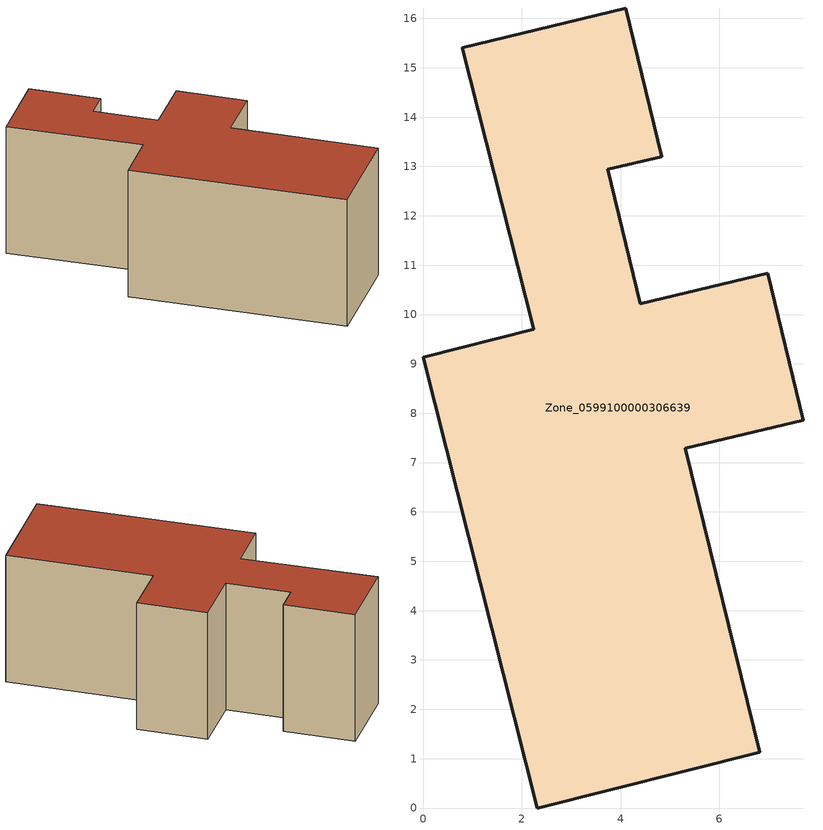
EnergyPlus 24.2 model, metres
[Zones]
Zone_0599100000306639
 floor ground (C_G): 0.79,15.4 4.1,16.21 4.83,13.2 3.74,12.94 4.4,10.22 6.98,10.84 7.7,7.86 5.31,7.29 6.82,1.12 2.31,0 0,9.13 2.24,9.7 z0
 wall outside (C_F): 2.31,0 6.82,1.12 5.31,7.29 7.7,7.86 6.98,10.84 4.4,10.22 3.74,12.94 4.83,13.2 4.1,16.21 0.79,15.4 2.24,9.7 0,9.13 2.31,0 z0:5.94
 roof outside (C_R): 0.79,15.4 2.24,9.7 0,9.13 2.31,0 6.82,1.12 5.31,7.29 7.7,7.86 6.98,10.84 4.4,10.22 3.74,12.94 4.83,13.2 4.1,16.21 z5.94
[BUILDING]
Pand.0599100000306639: North Axis=0; Terrain=City; Loads Convergence Tolerance Value=0.04; Temperature Convergence Tolerance Value=0.4; Solar Distribution=FullExterior; Maximum Number of Warmup Days=25; Minimum Number of Warmup Days=1
[Site:Location]
Rotterdam.The.Hague.AP_ZH_NLD Design_Conditions: Latitude=51.96; Longitude=4.45; Time Zone=1; Elevation=-4.5
[SITE:GROUNDTEMPERATURE:BUILDINGSURFACE]
18, 18, 18, 18, 18, 18, 18, 18, 18, 18, 18, 18
[MATERIAL] Thermal Absorptance=0.9; Solar Absorptance=0.7; Visible Absorptance=0.7
Name | Roughness | Thickness | Conductivity | Density | Specific Heat
G.TI.1965-1974 | MediumSmooth | 0.15 | 0.882353 | 540 | 1210
F.TI.1965-1974 | Rough | 0.3 | 0.697674 | 1920 | 840
R.TI.1965-1974 | MediumRough | 0.2 | 0.232558 | 1500 | 1000
[CONSTRUCTION]
C_G: G.TI.1965-1974
C_F: F.TI.1965-1974
C_R: R.TI.1965-1974
[ZONE]
Zone_0599100000306639: Type=1; Multiplier=1; Ceiling Height=Autocalculate; Volume=Autocalculate; Floor Area=autocalculate; Part of Total Floor Area=Yes
[ZONEINFILTRATION:DESIGNFLOWRATE]
Infil_Zone_0599100000306639: Zone or ZoneList or Space or SpaceList=Zone_0599100000306639; Schedule=AlwaysOn; Design Flow Rate Calculation Method=Flow/Area; Flow Rate per Floor Area=0.003; Constant Term Coefficient=1; Temperature Term Coefficient=0; Velocity Term Coefficient=0; Velocity Squared Term Coefficient=0
[HVACTEMPLATE:ZONE:IDEALLOADSAIRSYSTEM]
Zone_0599100000306639: Maximum Heating Supply Air Temperature=50; Minimum Cooling Supply Air Temperature=13; Maximum Heating Supply Air Humidity Ratio=0.0156; Minimum Cooling Supply Air Humidity Ratio=0.0077; Heating Limit=NoLimit; Cooling Limit=NoLimit; Dehumidification Control Type=ConstantSensibleHeatRatio; Cooling Sensible Heat Ratio=0.7; Dehumidification Setpoint=60; Humidification Control Type=None; Humidification Setpoint=30; Outdoor Air Method=None; Outdoor Air Flow Rate per Person=0.00944; Outdoor Air Flow Rate per Zone Floor Area=0; Outdoor Air Flow Rate per Zone=0; Demand Controlled Ventilation Type=None; Outdoor Air Economizer Type=NoEconomizer; Heat Recovery Type=None; Sensible Heat Recovery Effectiveness=0.7; Latent Heat Recovery Effectiveness=0.65
[ZONECONTROL:THERMOSTAT]
ThermostatControl_Zone_0599100000306639: Zone or ZoneList=Zone_0599100000306639; Control Type Schedule=DualSetpointControlType; Control 1=Thermostat_Zone_0599100000306639; Temperature Difference Between Cutout And Setpoint=0
[THERMOSTATSETPOINT:DUALSETPOINT]
Thermostat_Zone_0599100000306639: Heating Setpoint Temperature Schedule=HeatingSetpoint_Zone_0599100000306639; Cooling Setpoint Temperature Schedule=CoolingSetpoint_Zone_0599100000306639
[SCHEDULE:COMPACT]
HeatingSetpoint_Zone_0599100000306639: Through: 12/31, For: AllDays, Until: 24:00, 21
CoolingSetpoint_Zone_0599100000306639: Through: 12/31, For: AllDays, Until: 24:00, 24
DualSetpointControlType: Through: 12/31, For: AllDays, Until: 24:00, 4
AlwaysOn: Through: 12/31, For: AllDays, Until: 24:00, 1
